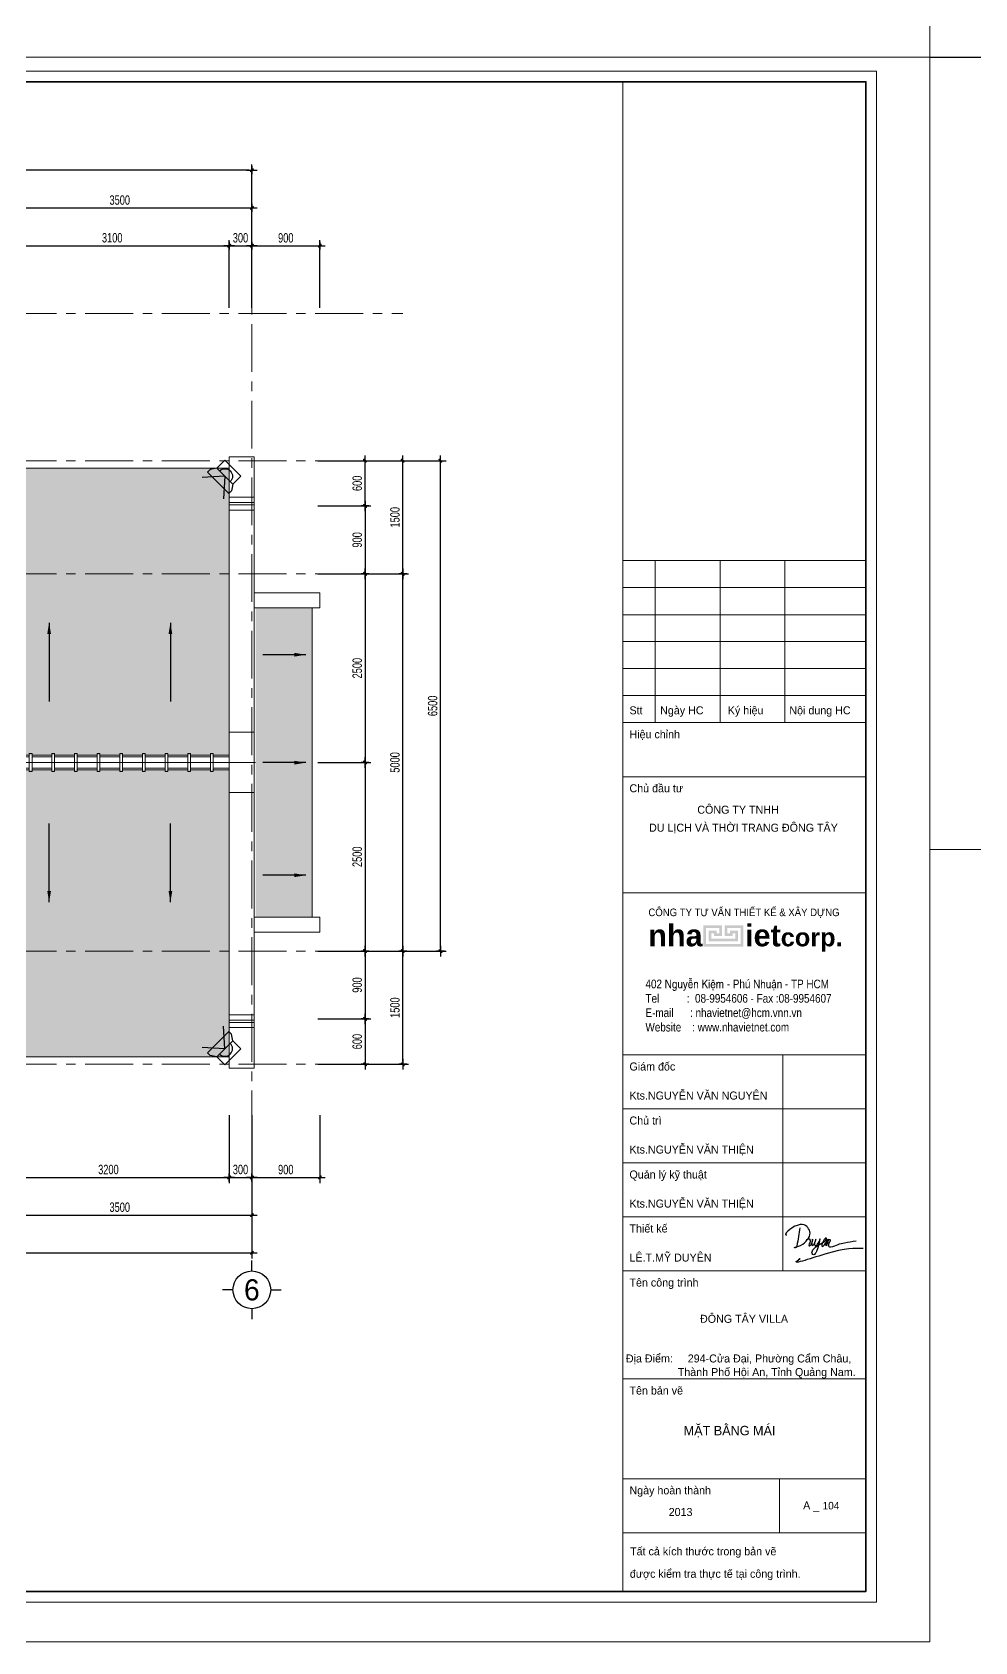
# Model space of a CAD drawing. Header units: inches. Extents: x 88947 to 296847, y 35049 to 161062.
# Drawn here: x 106751 to 119241, y 35049 to 56385 of the extents above; entities that cross this region are included whole.
import ezdxf
from ezdxf.enums import TextEntityAlignment as Align
from ezdxf.xclip import XClip

# ---------------------------------------------------------------- set-up
doc = ezdxf.new("R2010")
doc.units = ezdxf.units.IN
doc.header["$MEASUREMENT"] = 0
doc.header["$XCLIPFRAME"] = 0
doc.header["$PDMODE"] = 1
doc.linetypes.add('ACAD_ISO03W100', pattern=[30, 12, -18])
doc.linetypes.add('CENTER', pattern=[50.8, 31.75, -6.35, 6.35, -6.35])
doc.layers.add('$AUDIT_BAD_LAYER1', color=7, linetype='Continuous')
doc.layers.add('text', color=2, linetype='Continuous')
for name, color, linetype, lineweight in [('0.15', 175, 'Continuous', 20), ('0.4', 1, 'Continuous', 30), ('A-Dims', 145, 'Continuous', 25), ('A-Text', 30, 'Continuous', 9), ('A-Wall', 2, 'Continuous', 35), ('CUA', 42, 'Continuous', 20), ('DIM', 7, 'Continuous', 25), ('DO', 4, 'Continuous', 25), ('GHICHU', 40, 'Continuous', 18), ('HACTH', 8, 'Continuous', 5), ('KHUNG 2', 144, 'Continuous', 18), ('NETMANH', 192, 'Continuous', 18), ('netthay', 254, 'Continuous', 25), ('THAY', 3, 'Continuous', 18), ('TRUC', 252, 'ACAD_ISO03W100', 13)]:
    doc.layers.add(name, color=color, linetype=linetype, lineweight=lineweight)
doc.styles.add('FRANKO', font='VFRANKO.TTF')
doc.styles.add('KHUNGTEN', font='VHELVEB.TTF')
doc.styles.add('VHELVEN', font='VHELVEN.TTF')
doc.styles.add('VNI-HELVE-CONDENSE', font='VNARIAL.TTF', dxfattribs={"width": 0.7})
doc.dimstyles.new('TAS-100', dxfattribs={"dimscale": 50, "dimtxt": 2.5, "dimasz": 0.7, "dimexe": 1.5, "dimexo": 1.5, "dimgap": 0.8, "dimtad": 1, "dimdec": 0, "dimzin": 3, "dimdsep": 46, "dimtxsty": 'VNI-HELVE-CONDENSE', "dimblk": 'TICK', "dimcen": 2.5, "dimclrt": 71, "dimazin": 2, "dimtfac": 0.75, "dimtdec": 0, "dimtix": 1, "dimtmove": 2, "dimatfit": 2, "dimldrblk": 'TICK123', "dimfxl": 1.5, "dimtolj": 1, "dimtzin": 0, "dimarcsym": 0})
doc.dimstyles.new('TL 100', dxfattribs={"dimscale": 100, "dimtxt": 1.25, "dimasz": 0.5, "dimexe": 1, "dimexo": 1, "dimgap": 0.5, "dimtad": 1, "dimdec": 0, "dimzin": 3, "dimdsep": 46, "dimtxsty": 'VNI-HELVE-CONDENSE', "dimblk": 'DOT', "dimcen": 2, "dimclrt": 7, "dimazin": 2, "dimtfac": 0.75, "dimtdec": 0, "dimtix": 1, "dimtmove": 2, "dimatfit": 2, "dimfxl": 1.5, "dimtolj": 1, "dimtzin": 0, "dimarcsym": 0})

# ---------------------------------------------------------------- blocks, each defined once
blk = doc.blocks.new('A$C22DF5D2D')
for points in [[(-10, 1159), (-123, 479), (-148, 421), (-212, 409), (-104, 451), (219, 660), (363, 901), (147, 1267), (-150, 1235), (-388, 1094), (-537, 889), (-506, 892)], [(255, 700), (290, 728), (339, 743), (363, 705), (341, 552), (331, 483), (357, 485), (464, 729), (431, 561), (448, 495), (513, 535), (530, 566), (588, 726), (535, 529), (559, 486), (639, 526), (747, 742), (622, 304), (565, 189), (507, 143), (444, 188), (443, 257), (521, 382), (803, 578), (926, 655), (981, 729), (981, 766), (870, 665), (831, 456), (904, 515), (1051, 736), (976, 480), (1094, 717), (1127, 703), (1105, 634), (1056, 499), (1066, 460), (1148, 442), (1421, 530), (1656, 597), (2094, 666)], [(2356, 378), (916, 165), (-61, -39), (0, 0), (-61, -39)]]:
    blk.add_spline(points, degree=3)
blk = doc.blocks.new('khung ten')
at = {"layer": '0.4'}
h = blk.add_hatch(color=256, dxfattribs=at)
h.paths.add_polyline_path([(303108, -206615), (302758, -206615), (302758, -207015), (303508, -207015), (303508, -206615), (303158, -206615), (303158, -206815), (303308, -206815), (303308, -206765), (303358, -206765), (303358, -206865), (302908, -206865), (302908, -206765), (302958, -206765), (302958, -206815), (303108, -206815)])
h.paths.add_polyline_path([(303058, -206665), (303058, -206765), (303008, -206765), (303008, -206715), (302858, -206715), (302858, -206915), (303408, -206915), (303408, -206715), (303258, -206715), (303258, -206765), (303208, -206765), (303208, -206665), (303458, -206665), (303458, -206965), (302808, -206965), (302808, -206665)], flags=16)
at = {"layer": '0.15', "ltscale": 0.7}
blk.add_line((301249, -213090), (305804, -213090), dxfattribs=at)
at = {"layer": 'A-Wall', "ltscale": 0.7}
blk.add_lwpolyline([(267204, -219099), (305804, -219099), (305804, -190799), (267204, -190799)], close=True, dxfattribs=at)
at = {"layer": 'KHUNG 2', "ltscale": 0.7}
for p, q in [((301249, -219099), (301249, -190799)), ((301249, -199776), (305804, -199776)), ((301856, -202813), (301856, -199776)), ((303071, -202813), (303071, -199776)), ((304286, -202813), (304286, -199776)), ((301249, -200282), (305804, -200282)), ((301249, -200789), (305804, -200789)), ((305804, -201295), (301249, -201295)), ((301249, -201801), (305804, -201801)), ((301249, -202307), (305804, -202307)), ((301249, -202813), (305804, -202813)), ((301249, -203826), (305804, -203826)), ((301249, -206004), (305804, -206004)), ((301249, -209041), (305804, -209041)), ((304246, -213090), (304246, -209041)), ((301249, -210053), (305804, -210053)), ((301249, -211065), (305804, -211065)), ((301249, -212078), (305804, -212078)), ((301249, -213090), (305804, -213090)), ((301249, -215115), (305804, -215115)), ((301249, -216986), (305804, -216986)), ((304185, -217998), (304185, -216986)), ((301249, -217998), (305804, -217998))]:
    blk.add_line(p, q, dxfattribs=at)
blk.add_lwpolyline([(267004, -219299), (306004, -219299), (306004, -190599), (267004, -190599)], close=True, dxfattribs=at)
at = {"layer": 'NETMANH', "ltscale": 0.7}
blk.add_lwpolyline([(265004, -220042), (307004, -220042), (307004, -190342), (265004, -190342)], close=True, dxfattribs=at)
at = {"layer": 'text', "linetype": 'Continuous', "xscale": 0.5, "yscale": 0.5, "zscale": 0.5}
blk.add_blockref('A$C22DF5D2D', (304573, -212860), dxfattribs=at)
at = {"layer": '$AUDIT_BAD_LAYER1', "color": 2, "linetype": 'Continuous', "style": 'KHUNGTEN', "width": 0.9}
blk.add_text('COÂNG TY TÖ VAÁN THIEÁT KEÁ & XAÂY DÖÏNG', height=142.53, dxfattribs=at).set_placement((303519, -206369), align=Align.MIDDLE_CENTER)
at = {"layer": '$AUDIT_BAD_LAYER1', "color": 2, "linetype": 'Continuous', "insert": (301673, -207630), "char_height": 161.97, "width": 6102.51, "attachment_point": 1, "style": 'KHUNGTEN'}
blk.add_mtext('{\\fVNI-Helve-Condense|b0|i0|c0|p2;402 Nguyeãn Kieäm - Phuù Nhuaän - TP HCM \\PTel          :  08-9954606 - Fax :08-9954607\\PE-mail      : nhavietnet@hcm.vnn.vn\\PWebsite    : www.nhavietnet.com}', dxfattribs=at)
at = {"layer": 'text', "linetype": 'Continuous', "style": 'FRANKO'}
for s, p in [('Stt', (301373, -202657)), ('Ngaøy HC', (301948, -202657)), ('Kyù hieäu', (303215, -202657)), ('Noäi dung HC', (304369, -202657)), ('Hieäu chænh', (301373, -203106)), ('Chuû ñaàu tö', (301373, -204118)), ('COÂNG TY TNHH ', (302644, -204520)), ('DU LÒCH VAØ THÔØI TRANG ÑOÂNG TAÂY', (301740, -204857)), ('Giaùm ñoác', (301373, -209334)), ('Kts.NGUYEÃN VAÊN NGUYEÂN', (301373, -209878)), ('Chuû trì', (301373, -210346)), ('Kts.NGUYEÃN VAÊN THIEÄN', (301373, -210890)), ('Quaûn lyù kyõ thuaät', (301373, -211358)), ('Kts.NGUYEÃN VAÊN THIEÄN', (301373, -211903)), ('Thieát keá', (301373, -212370)), ('LEÂ.T.MYÕ DUYEÂN', (301373, -212915)), ('Teân coâng trình', (301373, -213383)), ('ÑOÂNG TAÂY VILLA', (302695, -214063)), ('Ñòa Ñieåm:     294-Cöûa Ñaïi, Phöôøng Caåm Chaâu, ', (301306, -214806)), ('Thaønh Phoá Hoäi An, Tænh Quaûng Nam.', (302278, -215061)), ('Teân baûn veõ ', (301373, -215407)), ('Ngaøy hoaøn thaønh', (301373, -217278)), ('2013', (302108, -217684)), ('A _ ', (304627, -217560)), ('Taát caû kích thöôùc trong baûn veõ ', (301385, -218421)), ('ñöôïc kieåm tra thöïc teá taïi coâng trình.', (301381, -218842))]:
    blk.add_text(s, height=150, dxfattribs=at).set_placement(p)
at = {"layer": 'text', "linetype": 'Continuous', "insert": (303546, -206852), "char_height": 410.12, "width": 9417.44, "attachment_point": 5, "style": 'KHUNGTEN'}
blk.add_mtext('{\\fVNI-Helve|b1|i0|c0|p2;nha     iet\\H0.8274x;corp.}', dxfattribs=at)
blk = doc.blocks.new('TICK')
at = {"layer": 'A-Dims', "color": 1}
for p, q in [((-2, 0), (2, 0)), ((0, 1.5), (0, -1.5))]:
    blk.add_line(p, q, dxfattribs=at)
at = {"layer": 'A-Dims', "color": 1, "const_width": 0.788}
blk.add_lwpolyline([(-0.33, -0.35), (0.38, 0.38)], dxfattribs=at)
at = {"layer": 'A-Dims', "color": 1, "const_width": 0.394}
for points in [[(0.24, 0.52, -0.414214), (0.52, 0.52, -1)], [(0.52, 0.52, -0.414214), (0.52, 0.24, -1)], [(-0.47, -0.21, 0.414214), (-0.47, -0.49, 1)], [(-0.47, -0.49, 0.414214), (-0.19, -0.49, 1)]]:
    blk.add_lwpolyline(points, format="xyb", dxfattribs=at)
blk = doc.blocks.new('*D3304')
at = {"layer": 'Defpoints', "color": 0}
for p in [(106161, 42105), (109661, 42105), (109661, 40705)]:
    blk.add_point(p, dxfattribs=at)
at = {"layer": 'DIM', "color": 0, "lineweight": -2}
for p, q in [((106161, 42030), (106161, 40630)), ((109661, 42030), (109661, 40630)), ((106196, 40705), (109626, 40705))]:
    blk.add_line(p, q, dxfattribs=at)
at = {"layer": 'DIM', "color": 0, "lineweight": -2, "xscale": 35, "yscale": 35, "zscale": 35, "rotation": 180}
blk.add_blockref('TICK', (106161, 40705), dxfattribs=at)
at = {"layer": 'DIM', "color": 0, "lineweight": -2, "xscale": 35, "yscale": 35, "zscale": 35}
blk.add_blockref('TICK', (109661, 40705), dxfattribs=at)
at = {"layer": 'DIM', "color": 71, "insert": (107911, 40809), "char_height": 125, "attachment_point": 5, "style": 'VNI-HELVE-CONDENSE'}
blk.add_mtext('\\A1;3500', dxfattribs=at)
blk = doc.blocks.new('TICK123')
at = {"layer": 'A-Dims', "color": 1}
blk.add_lwpolyline([(0.05, 0, 0, 0.84, 0), (-2.11, 0, 8.4, 8.4, 0)], format="xyseb", dxfattribs=at)
blk = doc.blocks.new('*D3305')
at = {"layer": 'Defpoints', "color": 0}
for p in [(97261, 42105), (109661, 42105), (109661, 40205)]:
    blk.add_point(p, dxfattribs=at)
at = {"layer": 'DIM', "color": 0, "lineweight": -2}
for p, q in [((97261, 42030), (97261, 40130)), ((109661, 42030), (109661, 40130)), ((97296, 40205), (109626, 40205))]:
    blk.add_line(p, q, dxfattribs=at)
at = {"layer": 'DIM', "color": 0, "lineweight": -2, "xscale": 35, "yscale": 35, "zscale": 35, "rotation": 180}
blk.add_blockref('TICK', (97261, 40205), dxfattribs=at)
at = {"layer": 'DIM', "color": 0, "lineweight": -2, "xscale": 35, "yscale": 35, "zscale": 35}
blk.add_blockref('TICK', (109661, 40205), dxfattribs=at)
at = {"layer": 'DIM', "color": 71, "insert": (103461, 40308), "char_height": 125, "attachment_point": 5, "style": 'VNI-HELVE-CONDENSE'}
blk.add_mtext('\\A1;12400', dxfattribs=at)
blk = doc.blocks.new('_Dot')
at = {"layer": 'netthay', "color": 0, "lineweight": -2}
blk.add_line((-0.5, 0), (-1, 0), dxfattribs=at)
at = {"layer": 'netthay', "color": 0, "const_width": 0.5}
blk.add_lwpolyline([(-0.25, 0, 1), (0.25, 0, 1)], format="xyb", close=True, dxfattribs=at)
blk = doc.blocks.new('*D3324')
at = {"layer": 'Defpoints', "color": 0}
for p in [(106161, 42105), (109361, 42105), (109361, 41205)]:
    blk.add_point(p, dxfattribs=at)
at = {"layer": 'DIM', "color": 0, "lineweight": -2}
for p, q in [((106161, 42030), (106161, 41130)), ((109361, 42030), (109361, 41130)), ((106196, 41205), (109326, 41205))]:
    blk.add_line(p, q, dxfattribs=at)
at = {"layer": 'DIM', "color": 0, "lineweight": -2, "xscale": 35, "yscale": 35, "zscale": 35, "rotation": 180}
blk.add_blockref('TICK', (106161, 41205), dxfattribs=at)
at = {"layer": 'DIM', "color": 0, "lineweight": -2, "xscale": 35, "yscale": 35, "zscale": 35}
blk.add_blockref('TICK', (109361, 41205), dxfattribs=at)
at = {"layer": 'DIM', "color": 71, "insert": (107761, 41309), "char_height": 125, "attachment_point": 5, "style": 'VNI-HELVE-CONDENSE'}
blk.add_mtext('\\A1;3200', dxfattribs=at)
blk = doc.blocks.new('*D3325')
at = {"layer": 'Defpoints', "color": 0}
for p in [(109361, 42105), (109661, 42105), (109661, 41205)]:
    blk.add_point(p, dxfattribs=at)
at = {"layer": 'DIM', "color": 0, "lineweight": -2}
for p, q in [((109361, 42030), (109361, 41130)), ((109661, 42030), (109661, 41130)), ((109396, 41205), (109626, 41205))]:
    blk.add_line(p, q, dxfattribs=at)
at = {"layer": 'DIM', "color": 0, "lineweight": -2, "xscale": 35, "yscale": 35, "zscale": 35, "rotation": 180}
blk.add_blockref('TICK', (109361, 41205), dxfattribs=at)
at = {"layer": 'DIM', "color": 0, "lineweight": -2, "xscale": 35, "yscale": 35, "zscale": 35}
blk.add_blockref('TICK', (109661, 41205), dxfattribs=at)
at = {"layer": 'DIM', "color": 71, "insert": (109511, 41309), "char_height": 125, "attachment_point": 5, "style": 'VNI-HELVE-CONDENSE'}
blk.add_mtext('\\A1;300', dxfattribs=at)
blk = doc.blocks.new('*D3326')
at = {"layer": 'Defpoints', "color": 0}
for p in [(109661, 42105), (110561, 42105), (110561, 41205)]:
    blk.add_point(p, dxfattribs=at)
at = {"layer": 'DIM', "color": 0, "lineweight": -2}
for p, q in [((109661, 42030), (109661, 41130)), ((110561, 42030), (110561, 41130)), ((109696, 41205), (110526, 41205))]:
    blk.add_line(p, q, dxfattribs=at)
at = {"layer": 'DIM', "color": 0, "lineweight": -2, "xscale": 35, "yscale": 35, "zscale": 35, "rotation": 180}
blk.add_blockref('TICK', (109661, 41205), dxfattribs=at)
at = {"layer": 'DIM', "color": 0, "lineweight": -2, "xscale": 35, "yscale": 35, "zscale": 35}
blk.add_blockref('TICK', (110561, 41205), dxfattribs=at)
at = {"layer": 'DIM', "color": 71, "insert": (110111, 41308), "char_height": 125, "attachment_point": 5, "style": 'VNI-HELVE-CONDENSE'}
blk.add_mtext('\\A1;900', dxfattribs=at)
blk = doc.blocks.new('*D3327')
at = {"layer": 'Defpoints', "color": 0}
for p in [(110461, 44205), (111661, 44205), (110461, 42705)]:
    blk.add_point(p, dxfattribs=at)
at = {"layer": 'DIM', "color": 0, "lineweight": -2}
for p, q in [((110536, 44205), (111736, 44205)), ((111661, 42740), (111661, 44170)), ((110536, 42705), (111736, 42705))]:
    blk.add_line(p, q, dxfattribs=at)
at = {"layer": 'DIM', "color": 0, "lineweight": -2, "xscale": 35, "yscale": 35, "zscale": 35}
for p, rotation in [((111661, 44205), 90), ((111661, 42705), 270)]:
    blk.add_blockref('TICK', p, dxfattribs=dict(at, rotation=rotation))
at = {"layer": 'DIM', "color": 71, "insert": (111558, 43455), "char_height": 125, "attachment_point": 5, "rotation": 90, "style": 'VNI-HELVE-CONDENSE'}
blk.add_mtext('\\A1;1500', dxfattribs=at)
blk = doc.blocks.new('*D3328')
at = {"layer": 'Defpoints', "color": 0}
for p in [(110461, 49205), (111661, 49205), (110461, 44205)]:
    blk.add_point(p, dxfattribs=at)
at = {"layer": 'DIM', "color": 0, "lineweight": -2}
for p, q in [((110536, 49205), (111736, 49205)), ((111661, 44240), (111661, 49170)), ((110536, 44205), (111736, 44205))]:
    blk.add_line(p, q, dxfattribs=at)
at = {"layer": 'DIM', "color": 0, "lineweight": -2, "xscale": 35, "yscale": 35, "zscale": 35}
for p, rotation in [((111661, 49205), 90), ((111661, 44205), 270)]:
    blk.add_blockref('TICK', p, dxfattribs=dict(at, rotation=rotation))
at = {"layer": 'DIM', "color": 71, "insert": (111558, 46705), "char_height": 125, "attachment_point": 5, "rotation": 90, "style": 'VNI-HELVE-CONDENSE'}
blk.add_mtext('\\A1;5000', dxfattribs=at)
blk = doc.blocks.new('*D3329')
at = {"layer": 'Defpoints', "color": 0}
for p in [(110461, 50705), (111661, 50705), (110461, 49205)]:
    blk.add_point(p, dxfattribs=at)
at = {"layer": 'DIM', "color": 0, "lineweight": -2}
for p, q in [((110536, 50705), (111736, 50705)), ((111661, 49240), (111661, 50670)), ((110536, 49205), (111736, 49205))]:
    blk.add_line(p, q, dxfattribs=at)
at = {"layer": 'DIM', "color": 0, "lineweight": -2, "xscale": 35, "yscale": 35, "zscale": 35}
for p, rotation in [((111661, 50705), 90), ((111661, 49205), 270)]:
    blk.add_blockref('TICK', p, dxfattribs=dict(at, rotation=rotation))
at = {"layer": 'DIM', "color": 71, "insert": (111558, 49955), "char_height": 125, "attachment_point": 5, "rotation": 90, "style": 'VNI-HELVE-CONDENSE'}
blk.add_mtext('\\A1;1500', dxfattribs=at)
blk = doc.blocks.new('*D3330')
at = {"layer": 'Defpoints', "color": 0}
for p in [(110461, 50705), (112161, 50705), (110461, 44205)]:
    blk.add_point(p, dxfattribs=at)
at = {"layer": 'DIM', "color": 0, "lineweight": -2}
for p, q in [((110536, 50705), (112236, 50705)), ((112161, 44240), (112161, 50670)), ((110536, 44205), (112236, 44205))]:
    blk.add_line(p, q, dxfattribs=at)
at = {"layer": 'DIM', "color": 0, "lineweight": -2, "xscale": 35, "yscale": 35, "zscale": 35}
for p, rotation in [((112161, 50705), 90), ((112161, 44205), 270)]:
    blk.add_blockref('TICK', p, dxfattribs=dict(at, rotation=rotation))
at = {"layer": 'DIM', "color": 71, "insert": (112058, 47455), "char_height": 125, "attachment_point": 5, "rotation": 90, "style": 'VNI-HELVE-CONDENSE'}
blk.add_mtext('\\A1;6500', dxfattribs=at)
blk = doc.blocks.new('*D3331')
at = {"layer": 'Defpoints', "color": 0}
for p in [(110461, 50705), (111161, 50705), (110461, 50105)]:
    blk.add_point(p, dxfattribs=at)
at = {"layer": 'DIM', "color": 0, "lineweight": -2}
for p, q in [((110536, 50705), (111236, 50705)), ((111161, 50140), (111161, 50670)), ((110536, 50105), (111236, 50105))]:
    blk.add_line(p, q, dxfattribs=at)
at = {"layer": 'DIM', "color": 0, "lineweight": -2, "xscale": 35, "yscale": 35, "zscale": 35}
for p, rotation in [((111161, 50705), 90), ((111161, 50105), 270)]:
    blk.add_blockref('TICK', p, dxfattribs=dict(at, rotation=rotation))
at = {"layer": 'DIM', "color": 71, "insert": (111058, 50405), "char_height": 125, "attachment_point": 5, "rotation": 90, "style": 'VNI-HELVE-CONDENSE'}
blk.add_mtext('\\A1;600', dxfattribs=at)
blk = doc.blocks.new('*D3332')
at = {"layer": 'Defpoints', "color": 0}
for p in [(110461, 50105), (110461, 49205), (111161, 49205)]:
    blk.add_point(p, dxfattribs=at)
at = {"layer": 'DIM', "color": 0, "lineweight": -2}
for p, q in [((110536, 50105), (111236, 50105)), ((111161, 50070), (111161, 49240)), ((110536, 49205), (111236, 49205))]:
    blk.add_line(p, q, dxfattribs=at)
at = {"layer": 'DIM', "color": 0, "lineweight": -2, "xscale": 35, "yscale": 35, "zscale": 35}
for p, rotation in [((111161, 50105), 90), ((111161, 49205), 270)]:
    blk.add_blockref('TICK', p, dxfattribs=dict(at, rotation=rotation))
at = {"layer": 'DIM', "color": 71, "insert": (111058, 49655), "char_height": 125, "attachment_point": 5, "rotation": 90, "style": 'VNI-HELVE-CONDENSE'}
blk.add_mtext('\\A1;900', dxfattribs=at)
blk = doc.blocks.new('*D3333')
at = {"layer": 'Defpoints', "color": 0}
for p in [(110461, 49205), (110461, 46705), (111161, 46705)]:
    blk.add_point(p, dxfattribs=at)
at = {"layer": 'DIM', "color": 0, "lineweight": -2}
for p, q in [((110536, 49205), (111236, 49205)), ((111161, 49170), (111161, 46740)), ((110536, 46705), (111236, 46705))]:
    blk.add_line(p, q, dxfattribs=at)
at = {"layer": 'DIM', "color": 0, "lineweight": -2, "xscale": 35, "yscale": 35, "zscale": 35}
for p, rotation in [((111161, 49205), 90), ((111161, 46705), 270)]:
    blk.add_blockref('TICK', p, dxfattribs=dict(at, rotation=rotation))
at = {"layer": 'DIM', "color": 71, "insert": (111058, 47955), "char_height": 125, "attachment_point": 5, "rotation": 90, "style": 'VNI-HELVE-CONDENSE'}
blk.add_mtext('\\A1;2500', dxfattribs=at)
blk = doc.blocks.new('*D3334')
at = {"layer": 'Defpoints', "color": 0}
for p in [(110461, 46705), (110461, 44205), (111161, 44205)]:
    blk.add_point(p, dxfattribs=at)
at = {"layer": 'DIM', "color": 0, "lineweight": -2}
for p, q in [((110536, 46705), (111236, 46705)), ((111161, 46670), (111161, 44240)), ((110536, 44205), (111236, 44205))]:
    blk.add_line(p, q, dxfattribs=at)
at = {"layer": 'DIM', "color": 0, "lineweight": -2, "xscale": 35, "yscale": 35, "zscale": 35}
for p, rotation in [((111161, 46705), 90), ((111161, 44205), 270)]:
    blk.add_blockref('TICK', p, dxfattribs=dict(at, rotation=rotation))
at = {"layer": 'DIM', "color": 71, "insert": (111058, 45455), "char_height": 125, "attachment_point": 5, "rotation": 90, "style": 'VNI-HELVE-CONDENSE'}
blk.add_mtext('\\A1;2500', dxfattribs=at)
blk = doc.blocks.new('*D3335')
at = {"layer": 'Defpoints', "color": 0}
for p in [(110461, 44205), (110461, 43305), (111161, 43305)]:
    blk.add_point(p, dxfattribs=at)
at = {"layer": 'DIM', "color": 0, "lineweight": -2}
for p, q in [((110536, 44205), (111236, 44205)), ((111161, 44170), (111161, 43340)), ((110536, 43305), (111236, 43305))]:
    blk.add_line(p, q, dxfattribs=at)
at = {"layer": 'DIM', "color": 0, "lineweight": -2, "xscale": 35, "yscale": 35, "zscale": 35}
for p, rotation in [((111161, 44205), 90), ((111161, 43305), 270)]:
    blk.add_blockref('TICK', p, dxfattribs=dict(at, rotation=rotation))
at = {"layer": 'DIM', "color": 71, "insert": (111058, 43755), "char_height": 125, "attachment_point": 5, "rotation": 90, "style": 'VNI-HELVE-CONDENSE'}
blk.add_mtext('\\A1;900', dxfattribs=at)
blk = doc.blocks.new('*D3336')
at = {"layer": 'Defpoints', "color": 0}
for p in [(110461, 43305), (110461, 42705), (111161, 42705)]:
    blk.add_point(p, dxfattribs=at)
at = {"layer": 'DIM', "color": 0, "lineweight": -2}
for p, q in [((110536, 43305), (111236, 43305)), ((111161, 43270), (111161, 42740)), ((110536, 42705), (111236, 42705))]:
    blk.add_line(p, q, dxfattribs=at)
at = {"layer": 'DIM', "color": 0, "lineweight": -2, "xscale": 35, "yscale": 35, "zscale": 35}
for p, rotation in [((111161, 43305), 90), ((111161, 42705), 270)]:
    blk.add_blockref('TICK', p, dxfattribs=dict(at, rotation=rotation))
at = {"layer": 'DIM', "color": 71, "insert": (111058, 43005), "char_height": 125, "attachment_point": 5, "rotation": 90, "style": 'VNI-HELVE-CONDENSE'}
blk.add_mtext('\\A1;600', dxfattribs=at)
blk = doc.blocks.new('*D3346')
at = {"layer": 'Defpoints', "color": 0}
for p in [(109361, 53555), (106261, 52655), (109361, 52655)]:
    blk.add_point(p, dxfattribs=at)
at = {"layer": 'DIM', "color": 0, "lineweight": -2}
for p, q in [((106261, 52730), (106261, 53630)), ((106296, 53555), (109326, 53555)), ((109361, 52730), (109361, 53630))]:
    blk.add_line(p, q, dxfattribs=at)
at = {"layer": 'DIM', "color": 0, "lineweight": -2, "xscale": 35, "yscale": 35, "zscale": 35, "rotation": 180}
blk.add_blockref('TICK', (106261, 53555), dxfattribs=at)
at = {"layer": 'DIM', "color": 0, "lineweight": -2, "xscale": 35, "yscale": 35, "zscale": 35}
blk.add_blockref('TICK', (109361, 53555), dxfattribs=at)
at = {"layer": 'DIM', "color": 71, "insert": (107811, 53659), "char_height": 125, "attachment_point": 5, "style": 'VNI-HELVE-CONDENSE'}
blk.add_mtext('\\A1;3100', dxfattribs=at)
blk = doc.blocks.new('*D3347')
at = {"layer": 'Defpoints', "color": 0}
for p in [(109661, 53555), (109361, 52655), (109661, 52655)]:
    blk.add_point(p, dxfattribs=at)
at = {"layer": 'DIM', "color": 0, "lineweight": -2}
for p, q in [((109361, 52730), (109361, 53630)), ((109396, 53555), (109626, 53555)), ((109661, 52730), (109661, 53630))]:
    blk.add_line(p, q, dxfattribs=at)
at = {"layer": 'DIM', "color": 0, "lineweight": -2, "xscale": 35, "yscale": 35, "zscale": 35, "rotation": 180}
blk.add_blockref('TICK', (109361, 53555), dxfattribs=at)
at = {"layer": 'DIM', "color": 0, "lineweight": -2, "xscale": 35, "yscale": 35, "zscale": 35}
blk.add_blockref('TICK', (109661, 53555), dxfattribs=at)
at = {"layer": 'DIM', "color": 71, "insert": (109511, 53659), "char_height": 125, "attachment_point": 5, "style": 'VNI-HELVE-CONDENSE'}
blk.add_mtext('\\A1;300', dxfattribs=at)
blk = doc.blocks.new('*D3348')
at = {"layer": 'Defpoints', "color": 0}
for p in [(110561, 53555), (109661, 52655), (110561, 52655)]:
    blk.add_point(p, dxfattribs=at)
at = {"layer": 'DIM', "color": 0, "lineweight": -2}
for p, q in [((109661, 52730), (109661, 53630)), ((109696, 53555), (110526, 53555)), ((110561, 52730), (110561, 53630))]:
    blk.add_line(p, q, dxfattribs=at)
at = {"layer": 'DIM', "color": 0, "lineweight": -2, "xscale": 35, "yscale": 35, "zscale": 35, "rotation": 180}
blk.add_blockref('TICK', (109661, 53555), dxfattribs=at)
at = {"layer": 'DIM', "color": 0, "lineweight": -2, "xscale": 35, "yscale": 35, "zscale": 35}
blk.add_blockref('TICK', (110561, 53555), dxfattribs=at)
at = {"layer": 'DIM', "color": 71, "insert": (110111, 53658), "char_height": 125, "attachment_point": 5, "style": 'VNI-HELVE-CONDENSE'}
blk.add_mtext('\\A1;900', dxfattribs=at)
blk = doc.blocks.new('*D3349')
at = {"layer": 'Defpoints', "color": 0}
for p in [(109661, 54055), (106161, 52655), (109661, 52655)]:
    blk.add_point(p, dxfattribs=at)
at = {"layer": 'DIM', "color": 0, "lineweight": -2}
for p, q in [((106161, 52730), (106161, 54130)), ((106196, 54055), (109626, 54055)), ((109661, 52730), (109661, 54130))]:
    blk.add_line(p, q, dxfattribs=at)
at = {"layer": 'DIM', "color": 0, "lineweight": -2, "xscale": 35, "yscale": 35, "zscale": 35, "rotation": 180}
blk.add_blockref('TICK', (106161, 54055), dxfattribs=at)
at = {"layer": 'DIM', "color": 0, "lineweight": -2, "xscale": 35, "yscale": 35, "zscale": 35}
blk.add_blockref('TICK', (109661, 54055), dxfattribs=at)
at = {"layer": 'DIM', "color": 71, "insert": (107911, 54159), "char_height": 125, "attachment_point": 5, "style": 'VNI-HELVE-CONDENSE'}
blk.add_mtext('\\A1;3500', dxfattribs=at)
blk = doc.blocks.new('*D3354')
at = {"layer": 'Defpoints', "color": 0}
for p in [(97261, 54555), (97261, 53155), (109661, 53155)]:
    blk.add_point(p, dxfattribs=at)
at = {"layer": 'DIM', "color": 0, "lineweight": -2}
for p, q in [((97261, 53230), (97261, 54630)), ((109661, 53230), (109661, 54630)), ((109626, 54555), (97296, 54555))]:
    blk.add_line(p, q, dxfattribs=at)
at = {"layer": 'DIM', "color": 0, "lineweight": -2, "xscale": 35, "yscale": 35, "zscale": 35, "rotation": 180}
blk.add_blockref('TICK', (97261, 54555), dxfattribs=at)
at = {"layer": 'DIM', "color": 0, "lineweight": -2, "xscale": 35, "yscale": 35, "zscale": 35}
blk.add_blockref('TICK', (109661, 54555), dxfattribs=at)
at = {"layer": 'DIM', "color": 71, "insert": (103461, 54658), "char_height": 125, "attachment_point": 5, "style": 'VNI-HELVE-CONDENSE'}
blk.add_mtext('\\A1;12400', dxfattribs=at)
blk = doc.blocks.new('TRUCCOT')
for p, q in [((0, -140), (0, 0)), ((-250, -390), (-390, -390)), ((250, -390), (390, -390)), ((0, -640), (0, -780))]:
    blk.add_line(p, q)
blk.add_circle((0, -390), 250)
at = {"layer": 'GHICHU', "style": 'VHELVEN'}
blk.add_attdef('TRUC', text='', height=280, dxfattribs=at).set_placement((0, -390), align=Align.MIDDLE_CENTER)
blk = doc.blocks.new('F')
for points in [[(0, 150), (-200, 375)], [(-150, 150), (-200, 225), (-200, 275), (0, 275)], [(0, 150), (200, 375)], [(150, 150), (200, 225), (200, 275), (0, 275)]]:
    blk.add_lwpolyline(points)
blk.add_lwpolyline([(-150, 0), (150, 0), (150, 150), (-150, 150)], close=True)
blk.add_arc((0, 150), 100, 180, 0)
blk = doc.blocks.new('A$C09B9215A')
at = {"layer": 'HACTH'}
h = blk.add_hatch(dxfattribs=at)
h.set_pattern_fill('TILE_02', color=256, scale=100, style=0, pattern_type=2)
h.set_pattern_definition([(0, (-6062.74, -5884.59), (200, 100), [25, -175]), (0, (-6062.74, -5872.09), (200, 100), [25, -75]), (0, (-5962.74, -5859.59), (200, 100), [25, -175]), (0, (-6112.74, -5922.09), (200, 100), [12.5, -100, 12.5, -75]), (45, (-6100.24, -5897.09), (0, 100.00003), [17.6777, -265.165]), (45, (-6112.74, -5859.59), (0, 100.00003), [12.63, -270.2127]), (45, (-6112.74, -5847.09), (0, 100.00003), [15.15, -267.6927]), (135, (-5987.74, -5847.09), (0, 100.00003), [15.15, -267.6927]), (135, (-5987.74, -5859.59), (0, 100.00003), [12.63, -270.2127]), (135, (-6000.24, -5897.09), (0, 100.00003), [17.6777, -265.165]), (26.56505, (-6087.74, -5897.09), (5e-05, 100), [27.9509, -195.6559]), (26.56505, (-6087.74, -5884.59), (5e-05, 100), [27.9509, -195.6559]), (26.56505, (-6137.74, -5872.09), (5e-05, 100), [27.9509, -195.6559]), (26.56505, (-6137.74, -5859.59), (5e-05, 100), [27.9509, -195.6559]), (63.43495, (-6112.742, -5922.093), (-5e-05, 100), [27.9509, -419.2627]), (63.43495, (-6100.242, -5922.093), (-5e-05, 100), [27.9509, -419.2627]), (116.56505, (-6000.242, -5922.093), (5e-05, 100), [27.9509, -419.2627]), (116.56505, (-5987.742, -5922.093), (5e-05, 100), [27.9509, -419.2627]), (153.43495, (-6012.74, -5897.09), (-5e-05, 100), [27.9509, -195.6559]), (153.43495, (-6012.74, -5884.59), (-5e-05, 100), [27.9509, -195.6559]), (153.43495, (-5962.74, -5872.09), (-5e-05, 100), [27.9509, -195.6559]), (153.43495, (-5962.74, -5859.59), (-5e-05, 100), [27.9509, -195.6559]), (82.87498, (-6112.742, -5922.093), (-2.5e-05, 100.000016), [100.7782, -1511.6733]), (97.12502, (-5987.742, -5922.093), (2.5e-05, 100.000016), [100.7782, -1511.6733])])
h.paths.add_polyline_path([(2213, -2538), (2413, -2538), (2413, -2888), (2263, -2888), (2263, -3038), (1713, -3038)])
h.paths.add_polyline_path([(5613, -6343), (5613, -3938), (2563, -3938), (2563, -6343)])
h.paths.add_polyline_path([(5613, -3938), (5613, -2538), (2413, -2538), (2413, -2888), (2563, -2888), (2563, -3938)])
h = blk.add_hatch(dxfattribs=at)
h.set_pattern_fill('TILE_02', color=256, scale=100, angle=90, style=0, pattern_type=2)
h.set_pattern_definition([(90, (-80277.2, -4524.35), (-100, 200), [25, -175]), (90, (-80289.7, -4524.35), (-100, 200), [25, -75]), (90, (-80302.2, -4424.35), (-100, 200), [25, -175]), (90, (-80239.7, -4574.35), (-100, 200), [12.5, -100, 12.5, -75]), (135, (-80264.705, -4561.85), (-100.00003, 6e-15), [17.6777, -265.165]), (135, (-80302.205, -4574.35), (-100.00003, 6e-15), [12.63, -270.2127]), (135, (-80314.705, -4574.35), (-100.00003, 6e-15), [15.15, -267.6927]), (225, (-80314.705, -4449.35), (-100.00003, 6e-15), [15.15, -267.6927]), (225, (-80302.205, -4449.35), (-100.00003, 6e-15), [12.63, -270.2127]), (225, (-80264.705, -4461.85), (-100.00003, 6e-15), [17.6777, -265.165]), (116.56505, (-80264.705, -4549.35), (-100, 4.5e-05), [27.9509, -195.6559]), (116.56505, (-80277.205, -4549.35), (-100, 4.5e-05), [27.9509, -195.6559]), (116.56505, (-80289.705, -4599.35), (-100, 4.5e-05), [27.9509, -195.6559]), (116.56505, (-80302.205, -4599.35), (-100, 4.5e-05), [27.9509, -195.6559]), (153.43495, (-80239.705, -4574.347), (-100, -4.5e-05), [27.9509, -419.2627]), (153.43495, (-80239.705, -4561.847), (-100, -4.5e-05), [27.9509, -419.2627]), (206.56505, (-80239.705, -4461.847), (-100, 4.5e-05), [27.9509, -419.2627]), (206.56505, (-80239.705, -4449.347), (-100, 4.5e-05), [27.9509, -419.2627]), (243.43495, (-80264.705, -4474.35), (-100, -4.5e-05), [27.9509, -195.6559]), (243.43495, (-80277.205, -4474.35), (-100, -4.5e-05), [27.9509, -195.6559]), (243.43495, (-80289.705, -4424.35), (-100, -4.5e-05), [27.9509, -195.6559]), (243.43495, (-80302.205, -4424.35), (-100, -4.5e-05), [27.9509, -195.6559]), (172.874984, (-80239.705, -4574.347), (-100.0000155, -2.54e-05), [100.7782, -1511.6733]), (187.125016, (-80239.705, -4449.347), (-100.0000155, 2.54e-05), [100.7782, -1511.6733])])
h.paths.add_polyline_path([(5963, -8488), (5963, -4388), (6713, -4388), (6713, -8488)])
h = blk.add_hatch(dxfattribs=at)
h.set_pattern_fill('TILE_02', color=256, scale=100, style=0, pattern_type=2)
h.set_pattern_definition([(0, (-6062.74, -9880.22), (200, 100), [25, -175]), (0, (-6062.74, -9867.72), (200, 100), [25, -75]), (0, (-5962.74, -9855.22), (200, 100), [25, -175]), (0, (-6112.74, -9917.72), (200, 100), [12.5, -100, 12.5, -75]), (45, (-6100.24, -9892.725), (0, 100.00003), [17.6777, -265.165]), (45, (-6112.74, -9855.225), (0, 100.00003), [12.63, -270.2127]), (45, (-6112.74, -9842.725), (0, 100.00003), [15.15, -267.6927]), (135, (-5987.74, -9842.725), (0, 100.00003), [15.15, -267.6927]), (135, (-5987.74, -9855.225), (0, 100.00003), [12.63, -270.2127]), (135, (-6000.24, -9892.725), (0, 100.00003), [17.6777, -265.165]), (26.56505, (-6087.74, -9892.725), (5e-05, 100), [27.9509, -195.6559]), (26.56505, (-6087.74, -9880.225), (5e-05, 100), [27.9509, -195.6559]), (26.56505, (-6137.74, -9867.725), (5e-05, 100), [27.9509, -195.6559]), (26.56505, (-6137.74, -9855.225), (5e-05, 100), [27.9509, -195.6559]), (63.43495, (-6112.742, -9917.725), (-5e-05, 100), [27.9509, -419.2627]), (63.43495, (-6100.242, -9917.725), (-5e-05, 100), [27.9509, -419.2627]), (116.56505, (-6000.242, -9917.725), (5e-05, 100), [27.9509, -419.2627]), (116.56505, (-5987.742, -9917.725), (5e-05, 100), [27.9509, -419.2627]), (153.43495, (-6012.74, -9892.725), (-5e-05, 100), [27.9509, -195.6559]), (153.43495, (-6012.74, -9880.225), (-5e-05, 100), [27.9509, -195.6559]), (153.43495, (-5962.74, -9867.725), (-5e-05, 100), [27.9509, -195.6559]), (153.43495, (-5962.74, -9855.225), (-5e-05, 100), [27.9509, -195.6559]), (82.87498, (-6112.742, -9917.725), (-2.5e-05, 100.000016), [100.7782, -1511.6733]), (97.12502, (-5987.742, -9917.725), (2.5e-05, 100.000016), [100.7782, -1511.6733])])
h.paths.add_polyline_path([(2013, -10138), (2413, -10138), (2413, -9988), (2263, -9988), (2263, -9838), (1713, -9838)])
h.paths.add_polyline_path([(5613, -10338), (5613, -8938), (2563, -8938), (2563, -9988), (2413, -9988), (2413, -10338)])
h.paths.add_polyline_path([(5613, -8938), (5613, -6534), (2563, -6534), (2563, -8938)])
blk = doc.blocks.new('A$C02956A0F')
at = {"layer": 'THAY'}
for p, q in [((0, 96), (263, 96)), ((0, 74), (263, 74)), ((263, 0), (263, 120)), ((263, 120), (300, 120)), ((263, 0), (263, -120)), ((300, 96), (563, 96)), ((300, 74), (563, 74)), ((563, 0), (563, 120)), ((563, 120), (600, 120)), ((563, 0), (563, -120)), ((600, 96), (863, 96)), ((600, 74), (863, 74)), ((863, 0), (863, 120)), ((863, 120), (900, 120)), ((863, 0), (863, -120)), ((900, 96), (1163, 96)), ((900, 74), (1163, 74)), ((1163, 0), (1163, 120)), ((1163, 120), (1200, 120)), ((1163, 0), (1163, -120)), ((1200, 96), (1463, 96)), ((1200, 74), (1463, 74)), ((1463, 0), (1463, 120)), ((1463, 120), (1500, 120)), ((1463, 0), (1463, -120)), ((1500, 96), (1763, 96)), ((1500, 74), (1763, 74)), ((1763, 0), (1763, 120)), ((1763, 120), (1800, 120)), ((1763, 0), (1763, -120)), ((1800, 96), (2063, 96)), ((1800, 74), (2063, 74)), ((2063, 0), (2063, 120)), ((2063, 120), (2100, 120)), ((2063, 0), (2063, -120)), ((2100, 96), (2363, 96)), ((2100, 74), (2363, 74)), ((2363, 0), (2363, 120)), ((2363, 120), (2400, 120)), ((2363, 0), (2363, -120)), ((2400, 96), (2663, 96)), ((2400, 74), (2663, 74)), ((2663, 0), (2663, 120)), ((2663, 120), (2700, 120)), ((2663, 0), (2663, -120)), ((2700, 96), (2963, 96)), ((2700, 74), (2963, 74)), ((2963, 0), (2963, 120)), ((2963, 120), (3000, 120)), ((2963, 0), (2963, -120)), ((3000, 96), (3263, 96)), ((3000, 74), (3263, 74)), ((3263, 0), (3263, 120)), ((3263, 120), (3300, 120)), ((3263, 0), (3263, -120)), ((3300, 96), (3563, 96)), ((3300, 74), (3563, 74)), ((3563, 0), (3563, 120)), ((3563, 120), (3600, 120)), ((3563, 0), (3563, -120)), ((3600, 96), (3863, 96)), ((3600, 74), (3863, 74)), ((3863, 0), (3863, 120)), ((3863, 120), (3900, 120)), ((3863, 0), (3863, -120)), ((3900, 96), (4163, 96)), ((3900, 74), (4163, 74)), ((4163, 0), (4163, 120)), ((4163, 120), (4200, 120)), ((4163, 0), (4163, -120)), ((4200, 96), (4463, 96)), ((4200, 74), (4463, 74)), ((4463, 0), (4463, 120)), ((4463, 120), (4500, 120)), ((4463, 0), (4463, -120)), ((4500, 96), (4763, 96)), ((4500, 74), (4763, 74)), ((4763, 0), (4763, 120)), ((4763, 120), (4800, 120)), ((4763, 0), (4763, -120)), ((4800, 96), (5063, 96)), ((4800, 74), (5063, 74)), ((5063, 0), (5063, 120)), ((5063, 120), (5100, 120)), ((5063, 0), (5063, -120)), ((0, -74), (263, -74)), ((0, -96), (263, -96)), ((263, -120), (300, -120)), ((300, -74), (563, -74)), ((300, -96), (563, -96)), ((563, -120), (600, -120)), ((600, -74), (863, -74)), ((600, -96), (863, -96)), ((863, -120), (900, -120)), ((900, -74), (1163, -74)), ((900, -96), (1163, -96)), ((1163, -120), (1200, -120)), ((1200, -74), (1463, -74)), ((1200, -96), (1463, -96)), ((1463, -120), (1500, -120)), ((1500, -74), (1763, -74)), ((1500, -96), (1763, -96)), ((1763, -120), (1800, -120)), ((1800, -74), (2063, -74)), ((1800, -96), (2063, -96)), ((2063, -120), (2100, -120)), ((2100, -74), (2363, -74)), ((2100, -96), (2363, -96)), ((2363, -120), (2400, -120)), ((2400, -74), (2663, -74)), ((2400, -96), (2663, -96)), ((2663, -120), (2700, -120)), ((2700, -74), (2963, -74)), ((2700, -96), (2963, -96)), ((2963, -120), (3000, -120)), ((3000, -74), (3263, -74)), ((3000, -96), (3263, -96)), ((3263, -120), (3300, -120)), ((3300, -74), (3563, -74)), ((3300, -96), (3563, -96)), ((3563, -120), (3600, -120)), ((3600, -74), (3863, -74)), ((3600, -96), (3863, -96)), ((3863, -120), (3900, -120)), ((3900, -74), (4163, -74)), ((3900, -96), (4163, -96)), ((4163, -120), (4200, -120)), ((4200, -74), (4463, -74)), ((4200, -96), (4463, -96)), ((4463, -120), (4500, -120)), ((4500, -74), (4763, -74)), ((4500, -96), (4763, -96)), ((4763, -120), (4800, -120)), ((4800, -74), (5063, -74)), ((4800, -96), (5063, -96)), ((5063, -120), (5100, -120))]:
    blk.add_line(p, q, dxfattribs=at)
for points in [[(300, 0), (300, 120)], [(300, 0), (300, -120)], [(600, 0), (600, 120)], [(600, 0), (600, -120)], [(900, 0), (900, 120)], [(900, 0), (900, -120)], [(1200, 0), (1200, 120)], [(1200, 0), (1200, -120)], [(1500, 0), (1500, 120)], [(1500, 0), (1500, -120)], [(1800, 0), (1800, 120)], [(1800, 0), (1800, -120)], [(2100, 0), (2100, 120)], [(2100, 0), (2100, -120)], [(2400, 0), (2400, 120)], [(2400, 0), (2400, -120)], [(2700, 0), (2700, 120)], [(2700, 0), (2700, -120)], [(3000, 0), (3000, 120)], [(3000, 0), (3000, -120)], [(3300, 0), (3300, 120)], [(3300, 0), (3300, -120)], [(3600, 0), (3600, 120)], [(3600, 0), (3600, -120)], [(3900, 0), (3900, 120)], [(3900, 0), (3900, -120)], [(4200, 0), (4200, 120)], [(4200, 0), (4200, -120)], [(4500, 0), (4500, 120)], [(4500, 0), (4500, -120)], [(4800, 0), (4800, 120)], [(4800, 0), (4800, -120)], [(5100, 0), (5100, 120)], [(5100, 0), (5100, -120)]]:
    blk.add_lwpolyline(points, dxfattribs=at)
blk = doc.blocks.new('A$C20782791')
at = {"layer": 'THAY'}
for points in [[(535, -330), (535, 0)], [(605, -330), (605, 0)], [(635, -330), (635, 0)], [(705, -330), (705, 0)]]:
    blk.add_lwpolyline(points, dxfattribs=at)
blk = doc.blocks.new('A$C271C7317')
at = {"layer": 'THAY'}
for points in [[(-400, 0), (-400, 330)], [(0, 0), (0, 330)], [(0, 0), (0, 330)], [(400, 0), (400, 330)]]:
    blk.add_lwpolyline(points, dxfattribs=at)
blk = doc.blocks.new('A$C295276FA')
at = {"layer": 'THAY'}
for points in [[(2000, -2580), (2500, -2080), (5900, -2080)], [(6230, -3730), (7100, -3730), (7100, -3930), (6230, -3930)], [(7000, -8030), (7000, -3930)], [(6250, -5980), (2850, -5980)], [(6250, -5980), (5950, -5980)], [(6230, -8230), (7100, -8230), (7100, -8030), (6230, -8030)], [(2650, -9880), (5900, -9880)], [(2650, -9880), (5900, -9880)]]:
    blk.add_lwpolyline(points, dxfattribs=at)
blk.add_lwpolyline([(6230, -1930), (5900, -1930), (5900, -10030), (6230, -10030)], close=True, dxfattribs=at)
at = {"layer": 'DIM'}
ref = blk.add_blockref('A$C20782791', (6230, -1930), dxfattribs=dict(at, rotation=270))
XClip(ref).set_block_clipping_path([(408.6947065217, -787.1767095994), (1823.4300371511, 0)])
ref = blk.add_blockref('A$C271C7317', (6230, -5980), dxfattribs=dict(at, xscale=-1, rotation=90))
XClip(ref).set_block_clipping_path([(-617.68792489, 0), (1330.7352199849, 1108.8761342345)])
ref = blk.add_blockref('A$C20782791', (6230, -10030), dxfattribs=dict(at, xscale=-1, rotation=270))
XClip(ref).set_block_clipping_path([(408.6947065217, -787.1767095994), (1823.4300371511, 0)])
at = {"layer": 'NETMANH'}
ref = blk.add_blockref('A$C02956A0F', (5950, -5980), dxfattribs=dict(at, xscale=-1))
XClip(ref).set_block_clipping_path([(50, -678.3193263544), (3099.9999999829, 933.3667838763)])

msp = doc.modelspace()

# ---------------------------------------------------------------- linework, layer by layer
at = {"layer": 'TRUC', "linetype": 'CENTER', "ltscale": 20}
for points in [[(109661.3, 40704.7), (109661.3, 53204.7)], [(95261.3, 52654.7), (111661.3, 52654.7)], [(95261.3, 50704.7), (111661.3, 50704.7)], [(95261.3, 49204.7), (111661.3, 49204.7)], [(95261.3, 44204.7), (111661.3, 44204.7)], [(95261.3, 42704.7), (111661.3, 42704.7)]]:
    msp.add_lwpolyline(points, dxfattribs=at)

# ---------------------------------------------------------------- block references
at = {"layer": 'A-Text'}
for p, xscale, yscale, zscale in [((-98448.5, 211652.7), 0.7071428571362048, 0.7071428573544836, 0.7071428573664265), ((-68748.5, 211652.7), 0.7071428571362048, 0.7071428573544836, 0.7071428573664265), ((-98448.5, 190650.5), 0.7071428571362048, 0.7071428573544836, 0.7071428573664265), ((24949.4, 123350.9), 0.3535714285681024, 0.3535714286772418, 0.3535714286832132)]:
    msp.add_blockref('khung ten', p, dxfattribs=dict(at, xscale=xscale, yscale=yscale, zscale=zscale))
at = {"layer": 'DIM'}
ref = msp.add_blockref('TRUCCOT', (109661.3, 40104.7), dxfattribs=at)
ref.add_attrib('TRUC', '6', dxfattribs={"layer": 'GHICHU', "height": 280, "style": 'FRANKO'}).set_placement((109661.3, 39714.7), align=Align.MIDDLE_CENTER)
at = {"layer": 'DO', "xscale": -1, "rotation": 135.0000000002948}
msp.add_blockref('F', (109411.3, 50604.7), dxfattribs=at)
at = {"layer": 'DO', "rotation": 44.99999999970522}
msp.add_blockref('F', (109411.3, 42804.7), dxfattribs=at)
at = {"layer": 'HACTH'}
msp.add_blockref('A$C09B9215A', (103748.5, 53142.8), dxfattribs=at)
at = {"layer": 'THAY'}
msp.add_blockref('A$C295276FA', (103461.3, 52684.7), dxfattribs=at)

# ---------------------------------------------------------------- texts
at = {"layer": 'text', "style": 'FRANKO'}
for s, height, p in [('MAËT BAÈNG MAÙI', 125, (115383.4, 37786.5)), ('104', 100, (117224.1, 36804))]:
    msp.add_text(s, height=height, dxfattribs=at).set_placement(p)

# ---------------------------------------------------------------- dimensions: what is measured, and where the dimension line sits
at = {"layer": 'DIM'}
for base, p1, p2, picture, middle in [((97261.3, 54554.7), (109661.3, 53154.7), (97261.3, 53154.7), '*D3354', (103461.3, 54658.4)), ((109661.3, 54054.7), (106161.3, 52654.7), (109661.3, 52654.7), '*D3349', (107911.3, 54158.5)), ((109361.3, 53554.7), (106261.3, 52654.7), (109361.3, 52654.7), '*D3346', (107811.3, 53658.5)), ((109661.3, 53554.7), (109361.3, 52654.7), (109661.3, 52654.7), '*D3347', (109511.3, 53658.5)), ((110561.3, 53554.7), (109661.3, 52654.7), (110561.3, 52654.7), '*D3348', (110111.3, 53658.4)), ((109661.3, 40204.7), (97261.3, 42104.7), (109661.3, 42104.7), '*D3305', (103461.3, 40308.4)), ((109661.3, 40704.7), (106161.3, 42104.7), (109661.3, 42104.7), '*D3304', (107911.3, 40808.5)), ((109361.3, 41204.7), (106161.3, 42104.7), (109361.3, 42104.7), '*D3324', (107761.3, 41308.5)), ((109661.3, 41204.7), (109361.3, 42104.7), (109661.3, 42104.7), '*D3325', (109511.3, 41308.5)), ((110561.3, 41204.7), (109661.3, 42104.7), (110561.3, 42104.7), '*D3326', (110111.3, 41308.4))]:
    dim = msp.add_linear_dim(base=base, p1=p1, p2=p2, dimstyle='TAS-100', dxfattribs=at)
    dim.commit()
    dim.dimension.update_dxf_attribs({"geometry": picture, "text_midpoint": middle})
for base, p1, p2, picture, middle in [((111661.3, 50704.7), (110461.3, 49204.7), (110461.3, 50704.7), '*D3329', (111557.6, 49954.7)), ((112161.3, 50704.7), (110461.3, 44204.7), (110461.3, 50704.7), '*D3330', (112057.6, 47454.7)), ((111161.3, 50704.7), (110461.3, 50104.7), (110461.3, 50704.7), '*D3331', (111057.6, 50404.7)), ((111161.3, 49204.7), (110461.3, 50104.7), (110461.3, 49204.7), '*D3332', (111057.6, 49654.7)), ((111661.3, 49204.7), (110461.3, 44204.7), (110461.3, 49204.7), '*D3328', (111557.6, 46704.7)), ((111161.3, 46704.7), (110461.3, 49204.7), (110461.3, 46704.7), '*D3333', (111057.6, 47954.7)), ((111161.3, 44204.7), (110461.3, 46704.7), (110461.3, 44204.7), '*D3334', (111057.6, 45454.7)), ((111661.3, 44204.7), (110461.3, 42704.7), (110461.3, 44204.7), '*D3327', (111557.6, 43454.7)), ((111161.3, 43304.7), (110461.3, 44204.7), (110461.3, 43304.7), '*D3335', (111057.6, 43754.7)), ((111161.3, 42704.7), (110461.3, 43304.7), (110461.3, 42704.7), '*D3336', (111057.6, 43004.7))]:
    dim = msp.add_linear_dim(base=base, p1=p1, p2=p2, angle=90, dimstyle='TAS-100', dxfattribs=at)
    dim.commit()
    dim.dimension.update_dxf_attribs({"geometry": picture, "text_midpoint": middle})

# ---------------------------------------------------------------- leaders
at = {"layer": 'CUA'}
for points in [[(106975, 48557.7), (106975, 47513.1)], [(108582.5, 48557.7), (108582.5, 47513.1)], [(110375, 48133.1), (109808.6, 48133.1)], [(110375, 46702.3), (109808.6, 46702.3)], [(106975, 44851.7), (106975, 45896.2)], [(108582.5, 44851.7), (108582.5, 45896.2)], [(110375, 45209.9), (109808.6, 45209.9)]]:
    msp.add_leader(points, dimstyle='TL 100', override={"dimasz": 1.5, "dimgap": 0.5, "dimtad": 0}, dxfattribs=at)

doc.saveas('drawing.dxf')
